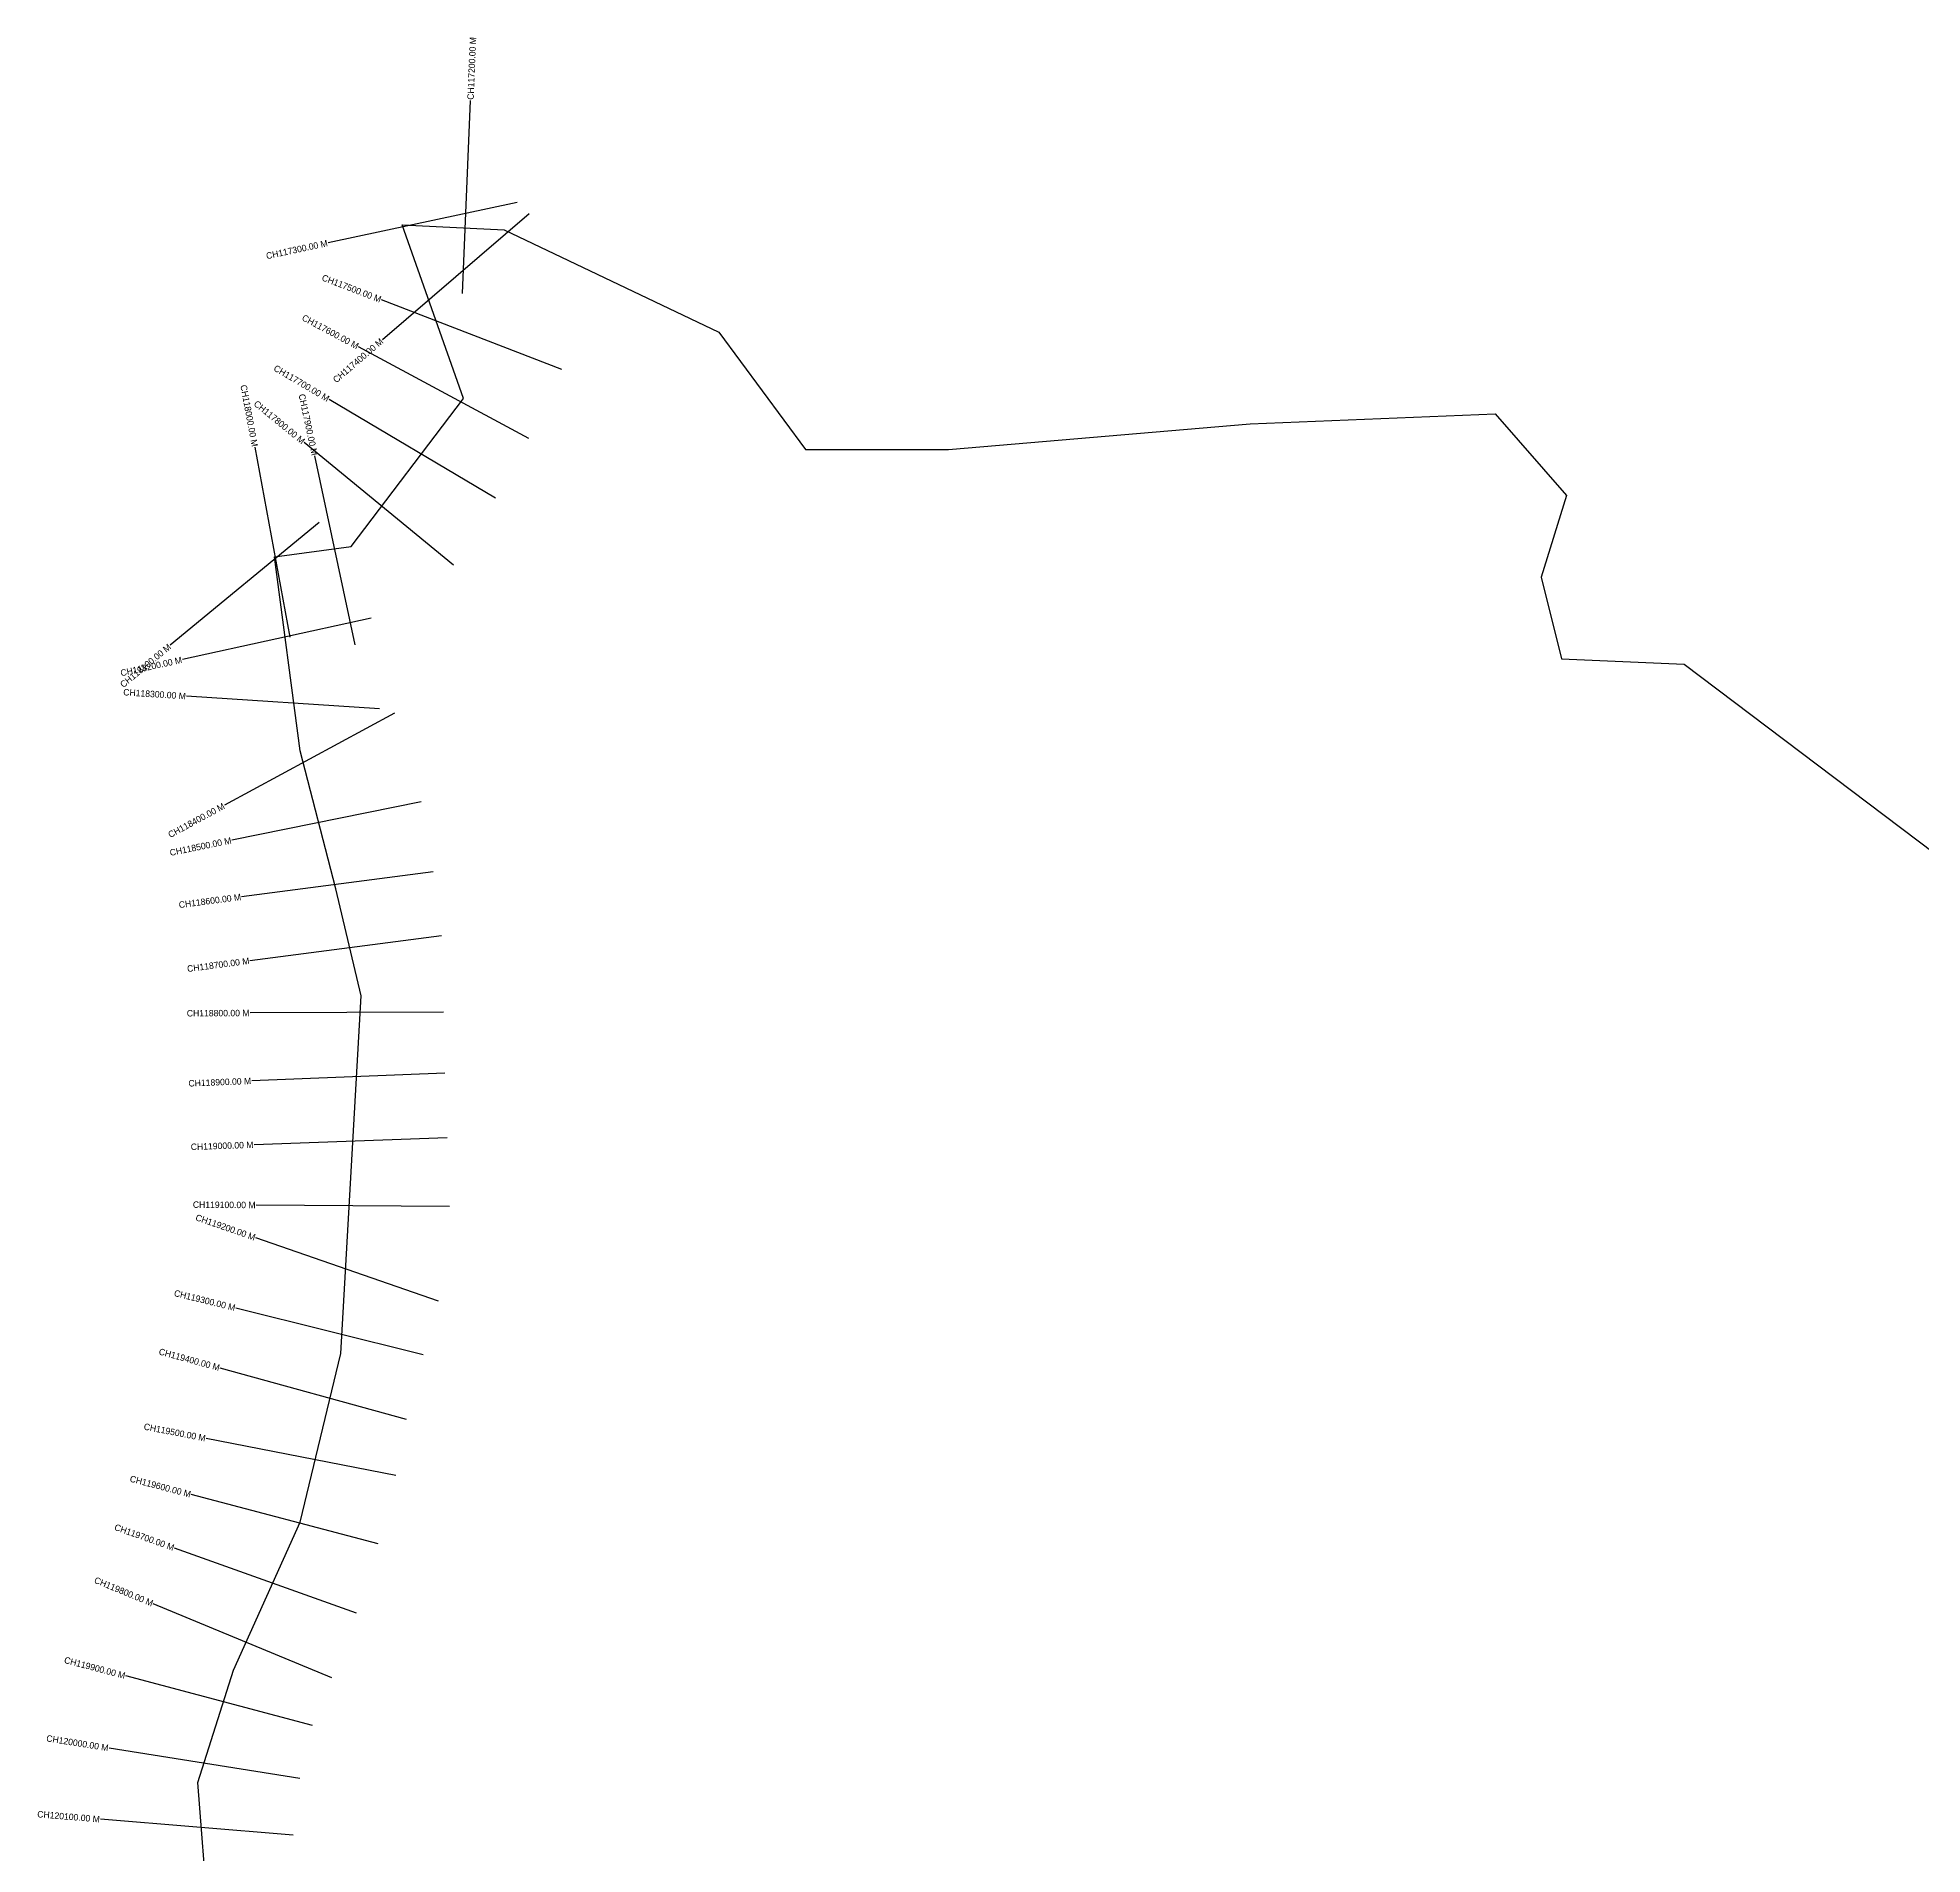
# Model space of a CAD drawing. Header units: metres. Extents: x 265974 to 280437, y 2124392 to 2131877.
# Drawn here: x 266474 to 269400, y 2129056 to 2131877 of the extents above; entities that cross this region are included whole.
import ezdxf
from ezdxf.enums import TextEntityAlignment as Align

# ---------------------------------------------------------------- set-up
doc = ezdxf.new("R2010")
doc.units = ezdxf.units.M
for name, color, linetype in [('CS', 134, 'Continuous'), ('CSMark', 6, 'Continuous'), ('village', 3, 'Continuous')]:
    doc.layers.add(name, color=color, linetype=linetype)

msp = doc.modelspace()

# ---------------------------------------------------------------- linework, layer by layer
at = {"layer": 'CS'}
for p, q in [((267134, 2131479.8), (267146.2, 2131779.6)), ((267218.8, 2131621.1), (266925.4, 2131558.4)), ((267237.4, 2131603.3), (267009.6, 2131408)), ((267288.1, 2131361.9), (267008.2, 2131469.8)), ((267236.9, 2131254.9), (266972.6, 2131396.8)), ((267185, 2131162.2), (266926.9, 2131315.1)), ((266866.6, 2130946.2), (266811.9, 2131241.2)), ((267120, 2131058.1), (266888.1, 2131248.4)), ((266967.3, 2130934.1), (266904.8, 2131227.5)), ((266911.6, 2131124.5), (266680.2, 2130933.6)), ((266992.1, 2130975.9), (266699.1, 2130911.4)), ((267004.9, 2130834.9), (266705.5, 2130854.5)), ((267028.4, 2130828), (266764.5, 2130685.4)), ((267070, 2130690.8), (266776, 2130631)), ((267088.6, 2130581.7), (266791.1, 2130543.1)), ((267101.5, 2130482.6), (266804, 2130443.9)), ((267104.3, 2130364), (266804.3, 2130362.7)), ((267106.5, 2130269.4), (266806.8, 2130257.4)), ((267110.2, 2130168.7), (266810.4, 2130158.2)), ((267113.7, 2130062.5), (266813.7, 2130064.5)), ((267096.5, 2129915.3), (266813, 2130013.6)), ((267073.1, 2129832.2), (266782, 2129904.5)), ((267047, 2129731.7), (266757.7, 2129811.4)), ((267030.4, 2129644.7), (266736, 2129702.2)), ((267003, 2129538.4), (266712.9, 2129615)), ((266969.3, 2129430.8), (266686.8, 2129531.9)), ((266931.1, 2129330.5), (266653.9, 2129445.3)), ((266901, 2129256.5), (266611.1, 2129333.4)), ((266881.4, 2129174), (266585.2, 2129221.3)), ((266870.9, 2129086.1), (266571.9, 2129110.8))]:
    msp.add_line(p, q, dxfattribs=at)
at = {"layer": 'village', "color": 3, "true_color": 0x00ff00}
msp.add_polyline3d([(266739, 2128961.8, 0), (266723.1, 2129168, 0), (266778.6, 2129342.4, 0), (266881.7, 2129572.4, 0), (266945.1, 2129834, 0), (266976.8, 2130389.1, 0), (266937.2, 2130555.6, 0), (266881.7, 2130769.7, 0), (266842, 2131071, 0), (266961, 2131086.9, 0), (267135.4, 2131316.8, 0), (267040.3, 2131586.4, 0), (267198.9, 2131578.5, 0), (267531.9, 2131419.9, 0), (267666.7, 2131237.5, 0), (267888.7, 2131237.5, 0), (268356.6, 2131277.2, 0), (268737.2, 2131293, 0), (268848.2, 2131166.2, 0), (268808.5, 2131039.3, 0), (268840.3, 2130912.4, 0), (269030.6, 2130904.5, 0), (269419.1, 2130611.1, 0)], dxfattribs=at)

# ---------------------------------------------------------------- texts
at = {"layer": 'CSMark'}
msp.add_text('CH117200.00 M', height=10, rotation=87.657, dxfattribs=at).set_placement((267146.3, 2131780.6), align=Align.MIDDLE_LEFT)
for s, rotation, p in [('CH117300.00 M', 12.0453, (266924.4, 2131558.2)), ('CH117500.00 M', 338.9235, (267007.2, 2131470.1)), ('CH117600.00 M', 331.7679, (266971.7, 2131397.3)), ('CH117400.00 M', 40.5985, (267008.8, 2131407.4)), ('CH117700.00 M', 329.3763, (266926, 2131315.6)), ('CH118000.00 M', 280.5037, (266811.7, 2131242.2)), ('CH117800.00 M', 320.6337, (266887.3, 2131249)), ('CH117900.00 M', 282.0337, (266904.6, 2131228.5)), ('CH118100.00 M', 39.5161, (266679.4, 2130932.9)), ('CH118200.00 M', 12.4117, (266698.2, 2130911.2)), ('CH118300.00 M', 356.2585, (266704.5, 2130854.6)), ('CH118400.00 M', 28.3846, (266763.6, 2130684.9)), ('CH118500.00 M', 11.4913, (266775, 2130630.8)), ('CH118600.00 M', 7.3948, (266790.1, 2130543)), ('CH118700.00 M', 7.3948, (266803, 2130443.8)), ('CH118800.00 M', 0.2528, (266803.3, 2130362.7)), ('CH118900.00 M', 2.2932, (266805.8, 2130257.3)), ('CH119000.00 M', 1.9931, (266809.4, 2130158.2)), ('CH119100.00 M', 359.6114, (266812.7, 2130064.5)), ('CH119200.00 M', 340.8663, (266812.1, 2130014)), ('CH119300.00 M', 346.0369, (266781, 2129904.8)), ('CH119400.00 M', 344.5895, (266756.8, 2129811.7)), ('CH119500.00 M', 348.9602, (266735, 2129702.3)), ('CH119600.00 M', 345.2125, (266712, 2129615.2)), ('CH119700.00 M', 340.3132, (266685.9, 2129532.2)), ('CH119800.00 M', 337.5145, (266653, 2129445.7)), ('CH119900.00 M', 345.1428, (266610.1, 2129333.6)), ('CH120000.00 M', 350.9211, (266584.2, 2129221.5)), ('CH120100.00 M', 355.2703, (266570.9, 2129110.9))]:
    msp.add_text(s, height=10, rotation=rotation, dxfattribs=at).set_placement(p, align=Align.MIDDLE_RIGHT)

doc.saveas('drawing.dxf')
